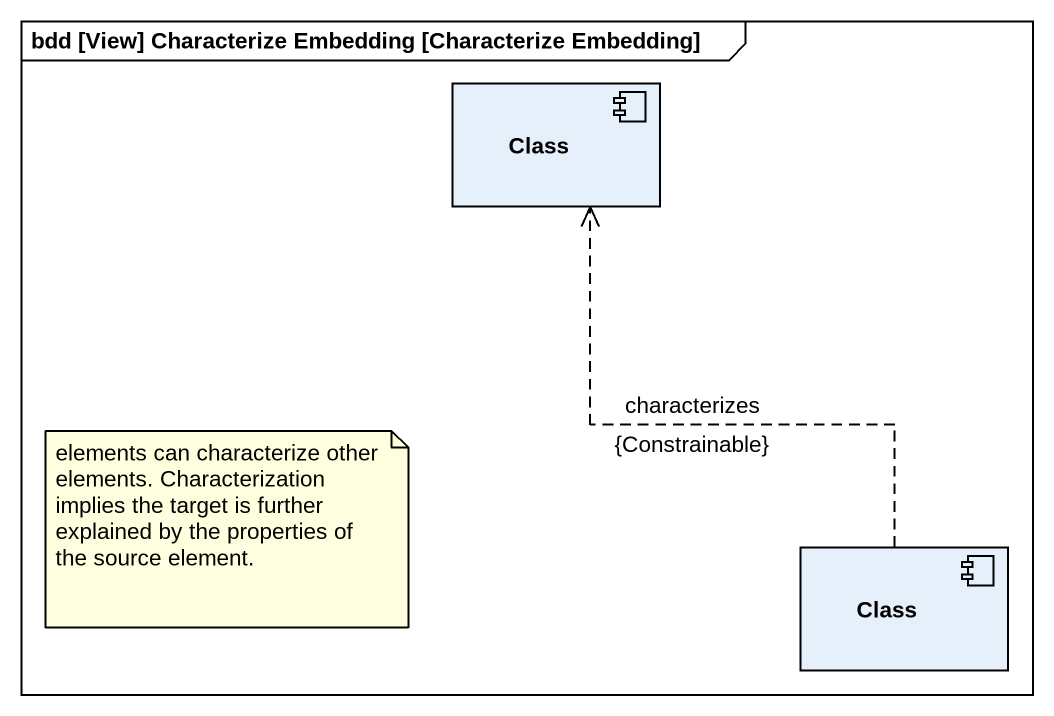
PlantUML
@startuml
mainframe bdd [View] Characterize Embedding [Characterize Embedding]
component "Class" as Class_
component "Class" as Class__2
Class__2 .up.> Class_ : characterizes\n{Constrainable}
note as N1
  elements can characterize other elements. Characterization implies the target is further explained by the properties of the source element.
end note
@enduml
